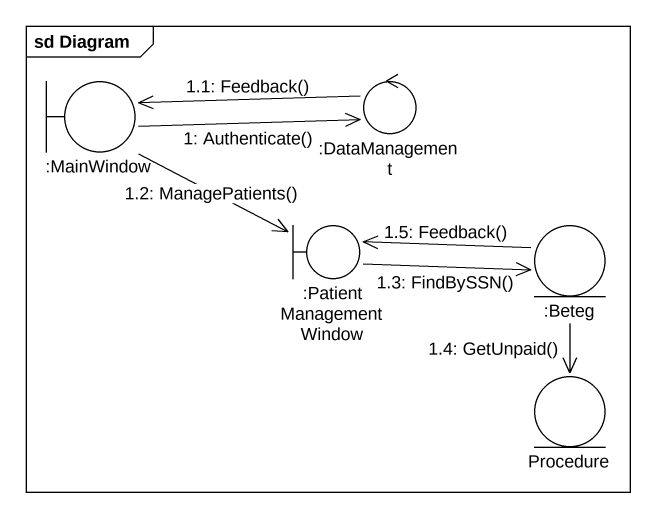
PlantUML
@startuml
mainframe sd Diagram
boundary ":MainWindow" as MainWindow
control ":DataManagement" as DataManagement
boundary ":PatientManagementWindow" as PatientManagementWindow
entity ":Beteg" as Beteg
entity Procedure
MainWindow -right-> DataManagement : 1: Authenticate()
DataManagement -left-> MainWindow : 1.1: Feedback()
MainWindow --> PatientManagementWindow : 1.2: ManagePatients()
PatientManagementWindow -right-> Beteg : 1.3: FindBySSN()
Beteg --> Procedure : 1.4: GetUnpaid()
Beteg -left-> PatientManagementWindow : 1.5: Feedback()
@enduml
